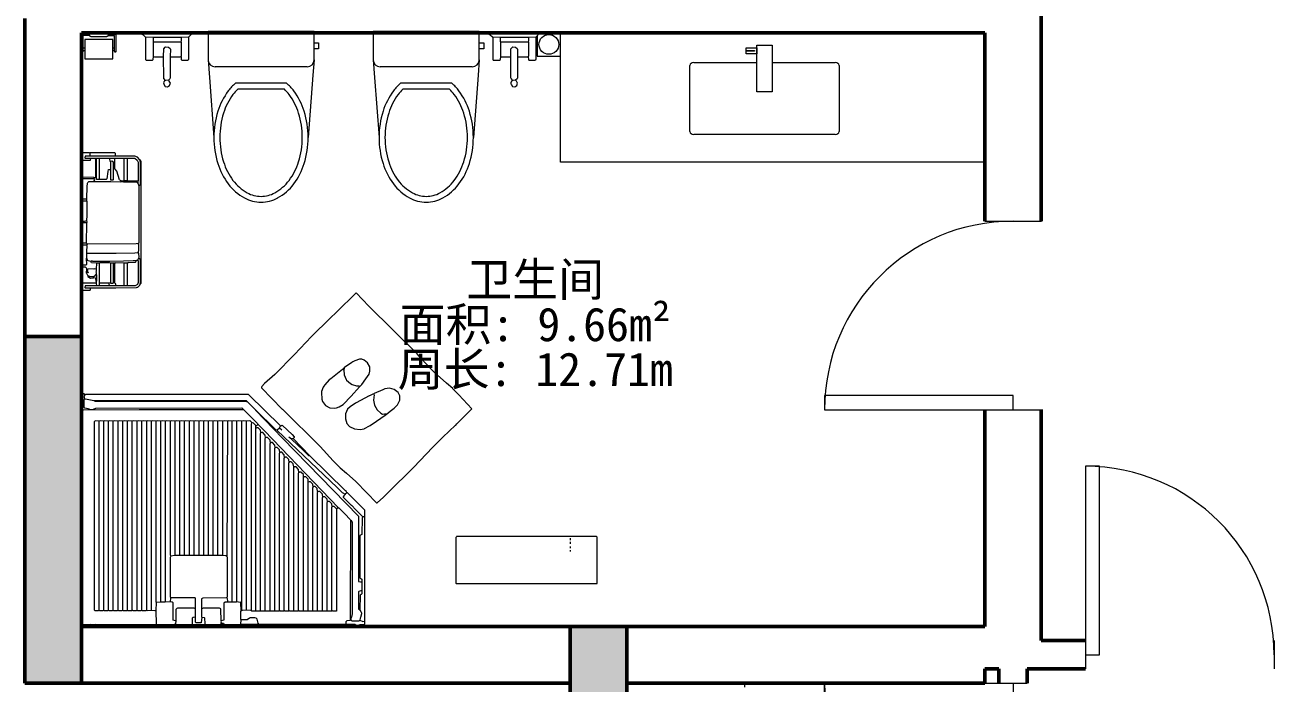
# Model space of a CAD drawing. Header units: millimetres. Extents: x 0 to 37800, y -37845 to -6163.
# Drawn here: x 10718 to 16018, y -21900 to -19107 of the extents above; entities that cross this region are included whole.
import ezdxf

# ---------------------------------------------------------------- set-up
doc = ezdxf.new("R2010")
doc.units = ezdxf.units.MM
doc.linetypes.add('ACAD_ISO07W100', pattern=[3, 0, -3])
for name, color, linetype, lineweight in [('BS-承重墙柱', 7, 'Continuous', 50), ('BS-非承重墙', 7, 'Continuous', 50), ('DS-固定家具', 4, 'Continuous', 13), ('DS-定制柜体', 4, 'Continuous', 13), ('DS-洁具', 4, 'Continuous', 13), ('DS-绿化陈设', 4, 'Continuous', 9), ('DS-门窗', 7, 'Continuous', 13), ('SH-文字标注', 2, 'Continuous', 13)]:
    doc.layers.add(name, color=color, linetype=linetype, lineweight=lineweight)
doc.styles.add('T_20_SimSun', font='', dxfattribs={"height": 178.571429})
doc.styles.get('T_20_SimSun').set_extended_font_data('SimSun')

# ---------------------------------------------------------------- blocks, each defined once
blk = doc.blocks.new('LEGEND_c8f481f2bf962af32755da133b13a86c_68136aa110f84b1ca52f22ed3661478f1bd25a4f-4b46-426e-b8a1-2e6aba3bf7a6')
at = {"layer": 'DS-洁具', "color": 143, "linetype": 'Continuous', "ltscale": 2}
for p, q in [((75, 100), (-100, 100)), ((-100, 100), (-100, -99)), ((100, 100), (100, 100)), ((100, -99), (100, 100)), ((-100, -99), (100, -99))]:
    blk.add_line(p, q, dxfattribs=at)
blk.add_ellipse((0, 0), major_axis=(0, 84), ratio=1, start_param=-0.786231, end_param=5.496954, dxfattribs=at)
blk = doc.blocks.new('LEGEND_c8f481f2bf962af32755da133b13a86c_68136aa110f84b1ca52f22ed3661478ff63f3e2a-9239-48b6-a6fe-251ce3ddfa02')
at = {"layer": 'DS-洁具', "color": 143, "linetype": 'Continuous', "ltscale": 2}
for p, q in [((-62, 100), (-100, 100)), ((-100, 100), (-100, -99)), ((-100, -99), (-81, -99))]:
    blk.add_line(p, q, dxfattribs=at)
blk.add_ellipse((0, 0), major_axis=(0, 84), ratio=1, start_param=1.304938, end_param=1.836655, dxfattribs=at)
blk = doc.blocks.new('LEGEND_22393286dd7387b47f59be1f25bad235_6c36ad1b68f747bca2daae233c55a6c2')
at = {"layer": 'DS-绿化陈设', "color": 143, "linetype": 'Continuous', "ltscale": 2, "flags": 128}
for points in [[(591.5, 23), (594, 149), (593.5, 150), (592, 374), (595.5, 456), (596, 498), (593.5, 533), (590, 586), (591.5, 653), (593, 712), (591, 714), (554, 715.5), (526, 716.5), (375, 717), (256, 714), (196, 714), (123, 716.5), (122, 717), (115, 716.5), (25, 716), (22.5, 635), (21, 599), (21.5, 598), (23.5, 563), (28, 493), (27.5, 470), (25.5, 416), (24, 388), (25, 100), (23, 22), (141, 20.5), (177, 19.5), (288, 19), (394, 22), (512, 22), (570, 19.5), (587, 19)], [(298, 476.5), (276.1, 478.4), (256, 481), (236, 481), (230.1, 479.6), (213.7, 474.2), (201.5, 462.1), (196, 446), (199, 425.7), (209.5, 408), (226, 395.6), (235.1, 392.2), (271, 377), (272, 377.5), (275, 378), (276, 381), (293.6, 394.9), (305.2, 413.9), (311.7, 435), (310.2, 456.9), (308, 464), (302, 469), (296.4, 474.6), (296, 477)], [(302, 469), (303, 475), (298, 476.5)], [(275, 378), (275, 377), (277, 375), (292.1, 370.3), (293.9, 369.7), (353.1, 351.4), (355.9, 350.6), (383, 345), (398, 345), (417.7, 352.5), (433.3, 366.8), (442.5, 385.7), (444.3, 403.1), (436.3, 425.3), (421.4, 443.6), (407.1, 453.2), (405.9, 453.7), (382.9, 460.6), (380.1, 461.4), (347.1, 467.4), (303, 475)], [(285, 212), (286, 210), (292, 211), (294.1, 210.2), (357.1, 203.4), (365, 202), (392.9, 203.1), (400.1, 204.7), (404.9, 206.3), (422.9, 214.2), (426, 216), (445.2, 237.9), (450.6, 247.1), (452.8, 267.3), (447.1, 286.7), (434.4, 302.6), (426.9, 307.8), (416.1, 312.3), (397, 317), (348, 317), (295, 313), (294, 312), (292.1, 312.3), (291, 313), (281, 313), (252.5, 308.4), (251.9, 308.4), (228.7, 303.8), (217, 298), (204.6, 283.8), (199.1, 265.8), (201.5, 247.2), (206, 238), (213, 231), (231.1, 221.2), (241.1, 218.4), (245.1, 217.4), (283, 211), (285, 212), (291, 216)], [(292, 211), (292, 215), (291, 216), (305.7, 231.8), (313.6, 251.8), (314, 254), (312.8, 276.9), (310.7, 283.9), (300.8, 301.4), (294, 308)], [(294, 308), (294, 312)]]:
    blk.add_lwpolyline(points, dxfattribs=at)
at = {"layer": 'DS-绿化陈设', "color": 143, "linetype": 'Continuous', "ltscale": 2}
blk.add_ellipse((579.6, 31.9), major_axis=(-10.5, -10.5), ratio=0.999944, start_param=1.307974, end_param=1.71624, dxfattribs=at)
blk = doc.blocks.new('LEGEND_a1aff02b9f4f72a6f9a5908f20a5454b_71d4beab13954c0284e68ff3ec7c0884')
at = {"layer": 'DS-固定家具', "color": 143, "linetype": 'Continuous', "ltscale": 2, "flags": 128}
for points in [[(618, 19), (619, 20), (622, 23), (622, 216), (620, 218), (21, 218), (21, 21), (23, 19), (137.001035, 19.498961), (618, 19)], [(135, 77), (136, 78), (136, 82)], [(135, 61), (136, 62), (136, 68)], [(135, 42), (136, 43), (136, 50)], [(135, 26), (136, 27), (136, 34), (135, 35)]]:
    blk.add_lwpolyline(points, dxfattribs=at)
blk = doc.blocks.new('LEGEND_cdb9de47f9c8557ee9ec1a5d91a30897_b255793ece7444ef8023f6161b2d4603')
at = {"layer": 'DS-洁具', "color": 143, "linetype": 'Continuous', "ltscale": 2}
for p, q in [((1126090.6, -200898.3), (1126090.6, -200835.4)), ((1126116, -200835.4), (1126090.6, -200835.4)), ((1126123.1, -200830.4), (1126168.1, -200830.4)), ((1126175.1, -200835.4), (1126200.5, -200835.4)), ((1126200.5, -200898.3), (1126200.5, -200835.4)), ((1126095.6, -200898.3), (1126095.6, -200840.4)), ((1126116, -200840.4), (1126095.6, -200840.4)), ((1126190.5, -200855.4), (1126100.6, -200855.4)), ((1126100.6, -200855.4), (1126100.6, -200926.2)), ((1126168.1, -200845.4), (1126123.1, -200845.4)), ((1126175.1, -200840.4), (1126195.5, -200840.4)), ((1126190.5, -200926.2), (1126190.5, -200855.4)), ((1126195.5, -200898.3), (1126195.5, -200840.4)), ((1126095.6, -200885.8), (1126100.6, -200885.8)), ((1126095.6, -200895.8), (1126100.6, -200895.8)), ((1126190.5, -200885.8), (1126195.5, -200885.8)), ((1126190.5, -200895.8), (1126195.5, -200895.8)), ((1126100.6, -200926.2), (1126190.5, -200926.2))]:
    blk.add_line(p, q, dxfattribs=at)
at = {"layer": 'DS-洁具', "color": 143, "linetype": 'Continuous', "ltscale": 2, "flags": 128}
for points in [[(1126123.1, -200845.4), (1126122.7, -200845.4), (1126122.3, -200845.4), (1126122, -200845.3), (1126121.6, -200845.3), (1126121.2, -200845.2), (1126120.8, -200845.1), (1126120.4, -200844.9), (1126120.1, -200844.8), (1126119.7, -200844.6), (1126119.4, -200844.4), (1126119, -200844.2), (1126118.7, -200844), (1126118.4, -200843.8), (1126118.1, -200843.5), (1126117.8, -200843.2), (1126117.6, -200843), (1126117.3, -200842.7), (1126117.1, -200842.3), (1126116.8, -200842), (1126116.6, -200841.7), (1126116.4, -200841.3), (1126116.3, -200841), (1126116.1, -200840.6), (1126116, -200840.3), (1126115.9, -200839.9), (1126115.8, -200839.5), (1126115.7, -200839.1), (1126115.7, -200838.7), (1126115.6, -200838.3), (1126115.6, -200837.9), (1126115.6, -200837.5), (1126115.7, -200837.2), (1126115.7, -200836.8), (1126115.8, -200836.4), (1126115.9, -200836), (1126116, -200835.6), (1126116.1, -200835.2), (1126116.3, -200834.9), (1126116.4, -200834.5), (1126116.6, -200834.2), (1126116.8, -200833.9), (1126117.1, -200833.5), (1126117.3, -200833.2), (1126117.6, -200832.9), (1126117.8, -200832.6), (1126118.1, -200832.4), (1126118.4, -200832.1), (1126118.7, -200831.9), (1126119, -200831.6), (1126119.4, -200831.4), (1126119.7, -200831.3), (1126120.1, -200831.1), (1126120.4, -200830.9), (1126120.8, -200830.8), (1126121.2, -200830.7), (1126121.6, -200830.6), (1126122, -200830.5), (1126122.3, -200830.5), (1126122.7, -200830.4), (1126123.1, -200830.4)], [(1126168.1, -200830.4), (1126168.5, -200830.4), (1126168.9, -200830.5), (1126169.3, -200830.5), (1126169.7, -200830.6), (1126170.1, -200830.7), (1126170.4, -200830.8), (1126170.8, -200830.9), (1126171.2, -200831.1), (1126171.5, -200831.3), (1126171.9, -200831.4), (1126172.2, -200831.6), (1126172.5, -200831.9), (1126172.8, -200832.1), (1126173.1, -200832.4), (1126173.4, -200832.6), (1126173.7, -200832.9), (1126174, -200833.2), (1126174.2, -200833.5), (1126174.4, -200833.9), (1126174.6, -200834.2), (1126174.8, -200834.5), (1126175, -200834.9), (1126175.1, -200835.2), (1126175.3, -200835.6), (1126175.4, -200836), (1126175.5, -200836.4), (1126175.5, -200836.8), (1126175.6, -200837.2), (1126175.6, -200837.5), (1126175.6, -200837.9), (1126175.6, -200838.3), (1126175.6, -200838.7), (1126175.5, -200839.1), (1126175.5, -200839.5), (1126175.4, -200839.9), (1126175.3, -200840.3), (1126175.1, -200840.6), (1126175, -200841), (1126174.8, -200841.3), (1126174.6, -200841.7), (1126174.4, -200842), (1126174.2, -200842.3), (1126174, -200842.7), (1126173.7, -200843), (1126173.4, -200843.2), (1126173.1, -200843.5), (1126172.8, -200843.8), (1126172.5, -200844), (1126172.2, -200844.2), (1126171.9, -200844.4), (1126171.5, -200844.6), (1126171.2, -200844.8), (1126170.8, -200844.9), (1126170.4, -200845.1), (1126170.1, -200845.2), (1126169.7, -200845.3), (1126169.3, -200845.3), (1126168.9, -200845.4), (1126168.5, -200845.4), (1126168.1, -200845.4)], [(1126090.6, -200898.3), (1126090.6, -200898.5), (1126090.6, -200898.6), (1126090.7, -200898.7), (1126090.7, -200898.9), (1126090.7, -200899), (1126090.7, -200899.1), (1126090.8, -200899.2), (1126090.8, -200899.4), (1126090.9, -200899.5), (1126091, -200899.6), (1126091, -200899.7), (1126091.1, -200899.8), (1126091.2, -200899.9), (1126091.3, -200900), (1126091.4, -200900.1), (1126091.5, -200900.2), (1126091.6, -200900.3), (1126091.7, -200900.4), (1126091.8, -200900.4), (1126091.9, -200900.5), (1126092, -200900.6), (1126092.1, -200900.6), (1126092.2, -200900.7), (1126092.4, -200900.7), (1126092.5, -200900.8), (1126092.6, -200900.8), (1126092.7, -200900.8), (1126092.9, -200900.8), (1126093, -200900.8), (1126093.1, -200900.8), (1126093.3, -200900.8), (1126093.4, -200900.8), (1126093.5, -200900.8), (1126093.6, -200900.8), (1126093.8, -200900.8), (1126093.9, -200900.7), (1126094, -200900.7), (1126094.1, -200900.6), (1126094.3, -200900.6), (1126094.4, -200900.5), (1126094.5, -200900.4), (1126094.6, -200900.4), (1126094.7, -200900.3), (1126094.8, -200900.2), (1126094.9, -200900.1), (1126095, -200900), (1126095.1, -200899.9), (1126095.1, -200899.8), (1126095.2, -200899.7), (1126095.3, -200899.6), (1126095.4, -200899.5), (1126095.4, -200899.4), (1126095.5, -200899.2), (1126095.5, -200899.1), (1126095.5, -200899), (1126095.6, -200898.9), (1126095.6, -200898.7), (1126095.6, -200898.6), (1126095.6, -200898.5), (1126095.6, -200898.3)], [(1126195.5, -200898.3), (1126195.5, -200898.5), (1126195.5, -200898.6), (1126195.5, -200898.7), (1126195.6, -200898.9), (1126195.6, -200899), (1126195.6, -200899.1), (1126195.7, -200899.2), (1126195.7, -200899.4), (1126195.8, -200899.5), (1126195.8, -200899.6), (1126195.9, -200899.7), (1126196, -200899.8), (1126196.1, -200899.9), (1126196.1, -200900), (1126196.2, -200900.1), (1126196.3, -200900.2), (1126196.4, -200900.3), (1126196.5, -200900.4), (1126196.6, -200900.4), (1126196.7, -200900.5), (1126196.9, -200900.6), (1126197, -200900.6), (1126197.1, -200900.7), (1126197.2, -200900.7), (1126197.4, -200900.8), (1126197.5, -200900.8), (1126197.6, -200900.8), (1126197.7, -200900.8), (1126197.9, -200900.8), (1126198, -200900.8), (1126198.1, -200900.8), (1126198.3, -200900.8), (1126198.4, -200900.8), (1126198.5, -200900.8), (1126198.6, -200900.8), (1126198.8, -200900.7), (1126198.9, -200900.7), (1126199, -200900.6), (1126199.1, -200900.6), (1126199.2, -200900.5), (1126199.4, -200900.4), (1126199.5, -200900.4), (1126199.6, -200900.3), (1126199.7, -200900.2), (1126199.8, -200900.1), (1126199.9, -200900), (1126199.9, -200899.9), (1126200, -200899.8), (1126200.1, -200899.7), (1126200.2, -200899.6), (1126200.2, -200899.5), (1126200.3, -200899.4), (1126200.3, -200899.2), (1126200.4, -200899.1), (1126200.4, -200899), (1126200.4, -200898.9), (1126200.5, -200898.7), (1126200.5, -200898.6), (1126200.5, -200898.5), (1126200.5, -200898.3)]]:
    blk.add_lwpolyline(points, dxfattribs=at)
blk = doc.blocks.new('LEGEND_23d0c8c2ec42a98ba7bec9af33648609_b82a3c88dc414bd9919dece4299970f5')
at = {"layer": 'DS-洁具', "color": 143, "linetype": 'Continuous', "ltscale": 2}
for p, q in [((268.8, 836.2), (268.8, 716.2)), ((718.8, 836.2), (268.8, 836.2)), ((718.8, 716.2), (718.8, 836.2)), ((718.2, 788), (738, 788)), ((738, 761.7), (718.2, 761.7)), ((738, 788), (738, 761.7)), ((268.8, 716.2), (274.5, 640.2)), ((718.8, 716.2), (713.7, 649.9)), ((274.5, 640.2), (293.8, 386.2)), ((688.8, 686.2), (298.8, 686.2)), ((713.7, 649.9), (693.8, 386.2)), ((602.4, 616.2), (385.1, 616.2)), ((592.7, 591.2), (394.9, 591.2))]:
    blk.add_line(p, q, dxfattribs=at)
for centre, radius, start, end in [((298.8, 716.2), 30, 180, 270), ((688.8, 716.2), 30, 270, 0), ((582.2, 412.7), 284.4, 143.1301, 162.7421), ((528.1, 453.3), 216.8, 131.2706, 143.1301), ((528.1, 453.3), 191.8, 134.0094, 143.1301), ((459.4, 453.3), 191.8, 36.8699, 45.9906), ((459.4, 453.3), 216.8, 36.8699, 48.7294), ((405.3, 412.7), 284.4, 17.2579, 36.8699), ((582.2, 412.7), 259.4, 143.1301, 162.7421), ((405.3, 412.7), 259.4, 17.2579, 36.8699), ((667.5, 386.2), 373.7, 162.7421, 180), ((667.5, 386.2), 348.7, 162.7421, 180), ((320.1, 386.2), 348.7, 0, 17.2579), ((320.1, 386.2), 373.7, 0, 17.2579), ((667.5, 386.2), 373.7, 180, 197.2579), ((667.5, 386.2), 348.7, 180, 197.2579), ((320.1, 386.2), 348.7, 342.7421, 0), ((320.1, 386.2), 373.7, 342.7421, 0), ((582.2, 359.8), 284.4, 197.2579, 216.8699), ((582.2, 359.8), 259.4, 197.2579, 216.8699), ((405.3, 359.8), 259.4, 323.1301, 342.7421), ((405.3, 359.8), 284.4, 323.1301, 342.7421), ((528.1, 319.2), 216.8, 216.8699, 241.0888), ((528.1, 319.2), 191.8, 216.8699, 241.0888), ((459.4, 319.2), 191.8, 298.9112, 323.1301), ((459.4, 319.2), 216.8, 298.9112, 323.1301), ((493.8, 257), 145.8, 241.0888, 270), ((493.8, 257), 120.8, 241.0888, 270), ((493.8, 257), 120.8, 270, 298.9112), ((493.8, 257), 145.8, 270, 298.9112)]:
    blk.add_arc(centre, radius, start, end, dxfattribs=at)
blk = doc.blocks.new('LEGEND_c8f7ee765b33e993b1982c3d40a650d7_f60e9969fb5e4eaf993b6768127778b1')
at = {"layer": 'DS-洁具', "color": 143, "linetype": 'Continuous', "ltscale": 2, "flags": 128}
for points in [[(72, 230), (77.9, 230.4), (190, 230.5), (220, 231), (221, 232), (236, 247), (234, 249), (23, 249), (22.2, 244.3), (24, 243), (28.8, 239.8), (38, 231), (72, 230)], [(39, 231), (39, 135), (41, 133), (68, 133), (71.5, 136), (73, 148), (73, 210), (72, 211), (72, 230)], [(73, 210), (188, 211)], [(188, 230), (189, 228), (189, 213), (188, 211), (189, 209), (189, 150), (188, 148), (188.5, 146), (189, 135), (191, 133), (217, 133), (218.9, 134.2), (220, 135), (221, 136), (221, 230), (220, 231)], [(123, 47), (116.2, 55.2), (115.5, 57), (115, 148), (115.5, 180), (121.5, 187.9), (124, 189), (135.1, 188.3), (142.2, 182.1), (143.4, 177.1), (143, 149), (144, 148), (143.8, 147.1), (143, 146), (143, 66), (142.7, 56.3), (141.2, 53.9), (135, 48), (123, 47), (119, 43), (116, 40), (115, 36), (115.7, 31.9), (116.3, 30.1), (121.6, 21.6), (131.3, 19.3), (139.8, 24.7), (140, 25), (143.3, 34.7), (138.8, 43.9), (137.8, 44.8), (135, 48)], [(73, 148), (76, 147), (111, 147), (115, 148)], [(144, 148), (146, 147), (185, 147), (188, 148)]]:
    blk.add_lwpolyline(points, dxfattribs=at)
blk = doc.blocks.new('LEGEND_78fdb6f0190670fb83aaeea32361edc4_14a3365b89d649d9936cbf60bc7535dc')
at = {"layer": 'DS-洁具', "color": 143, "linetype": 'Continuous', "ltscale": 2, "flags": 128}
for points in [[(35, 131), (31, 136), (23, 132), (32, 127), (32, 127)], [(60, 162), (58, 160), (44, 146), (34, 139), (31, 136)], [(32, 127), (41, 121), (48, 116), (49, 114), (61, 100), (64, 98), (80, 93), (97, 97), (102, 99), (109, 106), (109, 107), (113, 110), (123, 119), (132, 125), (134, 127)], [(35, 131), (57, 131), (58, 132), (107, 132), (108, 131), (130, 131), (134, 127), (142, 132)], [(57, 131), (59, 129), (106, 129), (108, 131)], [(130, 131), (130, 132), (132, 133), (134, 136), (110, 157), (105, 163), (87, 169), (69, 167), (60, 162)], [(144, 132), (142, 132), (134, 136)], [(277, 132), (275, 132), (267, 136), (265, 138), (254, 145), (242, 157), (234, 165), (230, 166), (212, 169), (195, 164), (191, 161), (190, 158), (189, 157), (185, 154), (170, 141), (165, 138), (164, 136), (156, 132), (165, 127), (165, 127), (168, 124), (179, 117), (189, 107), (198, 97), (207, 94), (224, 95), (235, 99), (242, 106), (242, 107), (245, 110), (256, 120), (260, 123), (266, 127)], [(168, 131), (190, 131), (191, 132), (239, 132), (240, 131), (263, 131), (266, 128), (266, 127), (275, 132), (275, 132)], [(190, 131), (192, 129), (238, 129), (240, 131)], [(263, 131), (263, 132), (265, 133), (267, 136)], [(408, 130), (407, 130), (404, 131), (399, 134), (395, 137), (387, 142), (377, 153), (376, 154), (366, 163), (363, 164), (346, 167), (329, 163), (323, 159), (319, 154), (306, 142), (301, 138), (295, 134), (288, 130), (288, 130), (296, 125), (298, 125), (307, 118), (320, 105), (321, 104), (322, 101), (325, 99), (342, 92), (344, 92), (359, 94), (363, 96), (367, 98), (383, 114), (387, 117), (396, 123), (398, 125)], [(300, 129), (326, 129), (327, 128), (366, 128), (367, 129), (395, 129), (398, 126), (398, 125), (407, 130)], [(326, 129), (327, 131), (366, 131), (367, 129)], [(395, 129), (395, 130), (397, 131), (399, 134)], [(242, 107), (240, 108)], [(276, 81), (260, 81), (253, 78)]]:
    blk.add_lwpolyline(points, dxfattribs=at)
at = {"layer": 'DS-洁具', "color": 143, "linetype": 'Continuous', "ltscale": 2}
for centre, radius, start, end in [((40, 124), 8.51, 126.0491, 160.2111), ((170, 137), 6.16, 187.3445, 249.9751), ((173, 124), 8.51, 126.0491, 160.2111), ((305, 139), 11.3, 206.7542, 243.2458), ((303, 125), 4.64, 124.6551, 182.2148), ((154, 49), 29.1, 116.6311, 279.6092), ((153, 47), 30.1, 5.6716, 113.2898), ((150, 52), 33.2, 285.9954, 356.685), ((272, 52), 32.3, 125.991, 186.5487), ((270, 55), 31, 193.1024, 271.404), ((266, 55), 31.4, 279.1892, 9.1355), ((266, 50), 32.5, 17.826, 72.174)]:
    blk.add_arc(centre, radius, start, end, dxfattribs=at)
blk = doc.blocks.new('LEGEND_59e3657b3efa13e327dccc74957db630_d72663132de24f67b64e15227dee0147')
at = {"layer": 'DS-洁具', "color": 143, "linetype": 'Continuous', "ltscale": 2, "flags": 128}
for points in [[(1223, 23), (1223, 90), (1222, 92), (1222.2, 92.9), (1223, 94), (1223, 994), (1220, 997), (835, 998), (825, 995), (820, 998), (628, 998), (627, 997), (622, 997), (621, 998), (544, 998), (543, 997), (63, 997), (49, 1006), (48, 1005), (44.4, 998.5), (41, 997.5), (21, 997), (21, 984), (21, 542), (21, 513), (92, 442), (95.2, 440.4), (97, 440), (104, 446)], [(75, 563), (75, 952), (78.4, 966.9), (80, 973), (80, 979), (77.1, 981.2), (76, 982), (45, 982), (43.1, 980.8), (42, 980), (29, 985), (21, 984)], [(48, 859), (48, 932), (42, 936), (36, 945.7), (35.6, 948.9), (35, 953), (39.3, 967.9), (40.3, 970.9), (42, 980)], [(1209, 42), (1210, 43), (1213, 46), (1213, 77), (1211, 79), (1208.9, 79.6), (1202.1, 80.4), (1196.1, 82.3), (1185, 86), (1174, 86), (1172.9, 85.3), (1163, 80.5), (543, 79), (534.1, 87.8), (534, 88), (476.5, 146.5), (475, 150), (474, 150), (447, 177), (134.5, 501.5), (134, 503), (131.9, 503.8), (106, 529), (83.2, 553.2), (82, 556), (82.2, 556.9), (84, 981), (97, 982.5), (102, 986), (102, 997)], [(471, 997), (473.8, 991.6), (478.6, 975.7), (482, 971), (488, 969), (508, 969), (510.9, 970.3), (520, 978), (544, 978), (547, 977)], [(545, 902), (549, 904), (565, 902), (566, 903), (582, 903), (583, 902), (586, 902.5), (613, 903.5), (619.5, 908), (620, 980), (630, 982.8), (630.1, 982.8), (631, 983)], [(549, 904), (547, 941), (548, 943), (548, 975), (547, 977), (548, 998)], [(606, 883), (609, 884.5), (709, 885.5), (714, 889), (714, 930), (713, 932), (714, 934), (714, 965), (713, 967), (715, 990), (716, 991), (736, 991), (740, 988), (740, 966), (740, 931), (745, 929)], [(631, 991), (621, 992), (619.6, 994.8), (618, 998)], [(631, 983), (632, 932), (637, 929), (707, 929), (709.9, 930.3), (713, 932)], [(713, 967), (703, 968), (701, 970), (700.1, 994.9), (699, 998)], [(740, 966), (750.1, 967.8), (753.5, 971), (754, 998)], [(745, 929), (816, 929), (818.9, 930.3), (820, 931), (822.5, 934), (823, 982), (825, 995)], [(823, 982), (823.9, 981.8), (834, 979), (834, 906), (839, 903.5), (868, 902), (869, 903), (889, 902.5), (906, 904)], [(907, 136), (907.3, 137.9), (908, 139), (908, 900), (906, 904), (908, 938), (907, 997)], [(34, 854), (34, 868), (36, 870), (41.5, 874), (42, 936)], [(134, 503), (141, 507), (141, 941), (158, 941), (159, 940), (161, 940), (162, 941), (178, 941), (179, 940), (181, 940), (182, 941), (198, 941), (199, 940), (201, 940), (202, 941), (219, 941), (220, 940), (222, 940), (223, 941), (239, 941), (240, 940), (242, 940), (243, 941), (259, 941), (260, 940), (262, 940), (263, 941), (279, 941), (280, 940), (282, 940), (283, 941), (299, 941), (300, 940), (302, 940), (303, 941), (320, 941), (321, 940), (323, 940), (324, 941), (340, 941), (341, 940), (343, 940), (344, 941), (360, 941), (361, 940), (363, 940), (364, 941), (380, 941), (381, 940), (383, 940), (384, 941), (400, 941), (401, 940), (403, 940), (404, 941), (420, 941), (421, 940), (423, 940), (424, 941), (441, 941), (442, 940), (444, 940), (445, 941), (461, 941), (462, 940), (464, 940), (465, 941), (481, 941), (482, 940), (484, 940), (485, 941), (501, 941), (504, 938), (506, 939), (524, 937), (542, 938), (547, 941)], [(160, 940), (161, 938), (161, 501), (160, 499)], [(180, 940), (181, 938), (181, 480), (180, 478)], [(200, 940), (201, 938), (201, 460), (200, 458)], [(221, 940), (222, 938), (222, 438), (221, 436), (221.5, 434), (223, 422), (232, 413), (238, 413), (241, 415), (242, 403)], [(241, 940), (242, 938), (242, 417), (241, 415)], [(261, 940), (262, 938), (262, 397), (261, 395)], [(281, 940), (282, 938), (282, 376), (281, 374)], [(301, 940), (302, 938), (302, 356), (301, 354)], [(322, 940), (323, 938), (323, 334), (322, 332), (322.5, 330), (325, 317), (333, 309), (339, 309), (342, 311), (343, 299)], [(342, 940), (343, 938), (343, 313), (342, 311)], [(362, 940), (363, 938), (363, 293), (362, 291)], [(382, 940), (383, 938), (383, 272), (382, 270)], [(402, 940), (403, 938), (403, 251), (402, 249)], [(422, 940), (423, 938), (423, 231), (422, 229)], [(443, 940), (444, 938), (444, 209), (443, 207)], [(463, 940), (464, 938), (464, 188), (463, 186)], [(483, 940), (484, 938), (484, 168), (483, 166)], [(501, 141), (501.3, 142.9), (503.5, 148), (504, 938)], [(523, 136), (524, 139), (524, 935), (523, 937)], [(544, 136), (545, 902), (545, 935), (542, 938)], [(564, 136), (565, 139), (565, 900), (564, 902)], [(584, 136), (585, 139), (585, 900), (584, 902)], [(604, 136), (606, 709), (605, 712), (605, 881), (606, 883), (603, 903)], [(740, 931), (739.6, 927.1), (739, 926), (739, 887), (741, 885), (843.1, 884.2), (846, 883)], [(847, 714), (847, 880), (846, 883), (847, 903)], [(867, 136), (868, 139), (868, 900), (867, 902)], [(887, 136), (888, 139), (888, 900), (887, 902)], [(1169, 137), (1170, 139), (1170, 935), (1167, 938), (1151, 938), (1150, 937), (1148, 937), (1147, 938), (1131, 938), (1130, 937), (1128, 937), (1127, 938), (1111, 938), (1110, 937), (1108, 937), (1107, 938), (1091, 938), (1090, 937), (1088, 937), (1087, 938), (1070, 938), (1069, 937), (1067, 937), (1066, 938), (1050, 938), (1049, 937), (1047, 937), (1046, 938), (1030, 938), (1029, 937), (1027, 937), (1026, 938), (1010, 938), (1009, 937), (1007, 937), (1006, 938), (990, 938), (989, 937), (987, 937), (986, 938), (970, 938), (969, 937), (967, 937), (966, 938), (949, 938), (948, 937), (946, 937), (945, 938), (925, 937.5), (912, 938.5), (908, 938)], [(927, 136), (928, 139), (928, 935), (927, 937)], [(947, 136), (948, 139), (948, 935), (947, 937)], [(968, 136), (969, 139), (969, 935), (968, 937)], [(988, 136), (989, 139), (989, 935), (988, 937)], [(1008, 136), (1009, 139), (1009, 935), (1008, 937)], [(1028, 136), (1029, 139), (1029, 935), (1028, 937)], [(1048, 136), (1049, 139), (1049, 935), (1048, 937)], [(1068, 136), (1069, 139), (1069, 935), (1068, 937)], [(1089, 136), (1090, 139), (1090, 935), (1089, 937)], [(1109, 136), (1110, 139), (1110, 935), (1109, 937)], [(1129, 136), (1130, 139), (1130, 935), (1129, 937)], [(1149, 136), (1150, 139), (1150, 935), (1149, 937)], [(104, 446), (104.2, 446.9), (110, 453), (113, 456), (113, 458), (79, 492), (78, 492), (58.8, 511.8), (30, 542), (30.2, 542.9), (32.5, 546), (34, 616), (42, 621), (42, 800), (34, 805), (34, 819), (34, 854), (46.6, 857.9), (48, 859)], [(486, 87), (485.3, 89.3), (370.8, 207.8), (48, 539), (48, 815), (47, 816), (40.1, 816.4), (37.2, 817.4), (34, 819)], [(606, 709), (611.1, 707.3), (625, 705), (626, 706), (643, 706), (644, 705), (646, 705), (647, 706), (663, 706), (664, 705), (666, 705), (667, 706), (683, 706), (684, 705), (686, 705), (687, 706), (703, 706), (704, 705), (706, 705), (707, 706), (723, 706), (724, 705), (726, 705), (727, 706), (743, 706), (744, 705), (746, 705), (747, 706), (764, 706), (765, 705), (767, 705), (768, 706), (784, 706), (785, 705), (787, 705), (788, 706), (804, 706), (805, 705), (807, 705), (808, 706), (824, 706), (825, 705), (828, 705.6), (844, 708), (847, 714)], [(624, 136), (625, 139), (625, 703), (624, 705)], [(645, 136), (646, 139), (646, 703), (645, 705)], [(665, 136), (666, 139), (666, 703), (665, 705)], [(685, 136), (686, 139), (686, 703), (685, 705)], [(705, 136), (706, 139), (706, 703), (705, 705)], [(725, 136), (726, 139), (726, 703), (725, 705)], [(745, 136), (746, 139), (746, 703), (745, 705)], [(766, 136), (767, 139), (767, 703), (766, 705)], [(786, 136), (787, 139), (787, 703), (786, 705)], [(806, 136), (807, 139), (807, 703), (806, 705)], [(826, 136), (827, 139), (827, 703), (826, 705)], [(846, 136), (846.3, 137.9), (847, 139), (847, 703), (845.8, 704.9), (844, 708)], [(21, 542), (30, 542)], [(141, 507), (151, 497), (157, 497), (160, 499), (161, 486)], [(161, 486), (171, 476), (177, 476), (180, 478), (181, 466)], [(102.8, 430.8), (255, 283), (325, 210)], [(393, 172), (393, 175), (139.2, 417.2), (117.8, 437.8), (104.8, 445.8), (104, 446)], [(181, 466), (191, 456), (197, 456), (199.1, 457.8), (200, 458), (201, 445)], [(201, 445), (212, 434), (218, 434), (221, 436)], [(242, 403), (252, 393), (258, 393), (261, 395), (262, 382)], [(262, 382), (272, 372), (278, 372), (280.1, 373.8), (281, 374), (282, 362)], [(282, 362), (292, 352), (298, 352), (300.1, 353.8), (301, 354), (302, 341)], [(302, 341), (313, 330), (319, 330), (322, 332)], [(343, 202), (332, 211), (332, 212), (282.2, 259.2), (259.8, 280.8), (255, 283)], [(343, 299), (353, 289), (359, 289), (361.1, 290.8), (362, 291), (363, 278)], [(363, 278), (373, 268), (379, 268), (381, 270), (382, 270), (383, 258)], [(383, 258), (393, 247), (399, 247), (402, 249), (403, 237)], [(403, 237), (413, 227), (419, 227), (421.1, 228.8), (422, 229), (423, 217)], [(423, 217), (434, 205), (440, 205), (443, 207), (444, 195)], [(1168, 49), (1167, 48), (524, 48), (519, 54), (486, 87), (484.5, 87.5), (399.8, 170.8), (393, 172), (383, 164), (381.7, 161.1), (379, 156), (378.1, 155.8), (373, 153), (369.8, 154.8), (329, 193), (321, 202), (321, 205), (324.8, 209.1), (325, 210), (332, 211)], [(383, 164), (373, 173)], [(444, 195), (454, 184), (460, 184), (463, 186), (464, 174)], [(464, 174), (474, 164), (480, 164), (482.1, 165.8), (483, 166), (484, 155)], [(379, 156), (512.9, 23.7), (514, 23), (1206, 23), (1209, 24), (1213.5, 32.1), (1210.3, 40.8), (1209, 42)], [(484, 155), (484, 154), (494, 144), (500.1, 141.2), (501, 141), (507.1, 134.5), (509, 134), (523, 136), (537.9, 134.4), (544, 136), (558.5, 134.5), (564, 136), (578.5, 134.5), (584, 136), (598.5, 134.5), (604, 136), (618.5, 134.5), (624, 136), (638.9, 134.4), (645, 136), (659.5, 134.5), (665, 136), (679.5, 134.5), (685, 136), (699.5, 134.5), (705, 136), (719.5, 134.5), (725, 136), (739.5, 134.5), (745, 136), (759.9, 134.4), (766, 136), (780.5, 134.5), (786, 136), (800.5, 134.5), (806, 136), (820.5, 134.5), (826, 136), (840.5, 134.5), (846, 136), (860.9, 134.4), (867, 136), (881.5, 134.5), (887, 136), (901.5, 134.5), (907, 136), (921.5, 134.5), (927, 136), (941.5, 134.5), (947, 136), (961.9, 134.4), (968, 136), (982.5, 134.5), (988, 136), (1002.5, 134.5), (1008, 136), (1022.5, 134.5), (1028, 136), (1042.5, 134.5), (1048, 136), (1062.5, 134.5), (1068, 136), (1082.9, 134.4), (1089, 136), (1103.5, 134.5), (1109, 136), (1123.5, 134.5), (1129, 136), (1143.5, 134.5), (1149, 136), (1161.7, 134.2), (1169, 137)], [(1209, 42), (1206, 41), (1170.9, 48.6), (1168, 49), (1168, 50), (1167, 51), (526, 51.5), (523.2, 52.4), (519, 54)], [(534, 88), (978, 88.5), (1216, 89.5), (1218.9, 90.3), (1222, 92)]]:
    blk.add_lwpolyline(points, dxfattribs=at)
at = {"layer": 'DS-洁具', "color": 143, "linetype": 'Continuous', "ltscale": 2}
for centre, radius, start, end in [((606.7, 998), 25.3, 343.8408, 359.899), ((622, 987), 9.81, 335.9387, 24.0613), ((91.7, 572.7), 19.3, 210.1497, 239.8503), ((106.6, 439.6), 9.65, 177.5293, 246.308), ((484.1, 144.3), 10.7, 90.3029, 147.8063), ((1216.3, 27.4), 8.01, 204.7976, 327.0312)]:
    blk.add_arc(centre, radius, start, end, dxfattribs=at)
blk = doc.blocks.new('LEGEND_60d4a2d346f42fa86dee2f75b628f899_bbb2d0502a594183a279a303bf1ba493')
at = {"color": 7, "linetype": 'ACAD_ISO07W100', "ltscale": 24}
blk.add_wipeout([(195.9, 654.3), (206.3, 659.5), (1490.7, 659.5), (1495.9, 649.1), (1495.9, 116.1), (1486.8, 109.6), (202.4, 109.6), (195.9, 118.7), (195.9, 118.7)], dxfattribs=at).dxf.layer = 'DS-洁具'
at = {"layer": 'DS-洁具', "color": 143, "linetype": 'Continuous', "ltscale": 2}
for p, q in [((592.4, 239.6), (592.4, 520.6)), ((604.4, 532.6), (797.4, 532.6)), ((844.4, 532.6), (1037.4, 532.6)), ((1049.4, 520.6), (1049.4, 239.6)), ((1037.4, 227.6), (604.4, 227.6))]:
    blk.add_line(p, q, dxfattribs=at)
at = {"layer": 'DS-洁具', "color": 143, "linetype": 'Continuous', "ltscale": 2, "flags": 128}
for points in [[(1495.9, 109.5), (195.9, 109.5), (195.9, 659.5), (1495.9, 659.5), (1495.9, 109.5)], [(797.4, 570.1), (764.9, 570.1), (764.9, 595.1), (797.4, 595.1), (797.4, 570.1)], [(789.9, 581.1), (764.9, 581.1), (764.9, 584.1), (789.9, 584.1), (789.9, 581.1)], [(844.4, 409.1), (797.4, 409.1), (797.4, 606.1), (844.4, 606.1), (844.4, 409.1)]]:
    blk.add_lwpolyline(points, dxfattribs=at)
at = {"layer": 'DS-洁具', "color": 143, "linetype": 'Continuous', "ltscale": 2}
for centre, start, end in [((604.4, 520.6), 90, 180), ((1037.4, 520.6), 360, 90), ((604.4, 239.6), 180, 270), ((1037.4, 239.6), 270, 0)]:
    blk.add_arc(centre, 12, start, end, dxfattribs=at)
blk = doc.blocks.new('LEGEND_15a473f1ab1581bd4512ce74cc6789d4_0d6955d5094b487fa60cc6256621129b')
at = {"layer": 'DS-洁具', "color": 143, "linetype": 'Continuous', "ltscale": 2, "flags": 128}
for points in [[(600, 127), (602, 129), (603, 130), (603, 234), (602, 235), (603, 237), (603, 270), (602, 271), (21, 271), (21, 234), (30, 232)], [(51, 209), (51, 266), (52, 267), (116, 267), (118, 266), (119, 265), (119, 255), (115, 251), (110.1, 250.6), (94, 251), (93, 250), (84, 246), (78, 244), (71.9, 232.8), (73.5, 220.2), (73.7, 219.9), (73.6, 213.5), (71, 211.5), (58, 211), (57, 209), (51, 209), (39, 208)], [(211, 250), (209, 249), (185, 249.5), (165, 250.5), (156, 250), (155, 251), (130, 250), (127, 253), (127, 266), (128, 267), (210, 267), (212, 266), (213, 265), (213, 253), (211, 250)], [(306, 252), (306, 265), (304.1, 266.2), (303, 267), (222, 267), (221, 266), (221, 250)], [(315, 267), (397, 267), (399, 266), (400, 265), (400, 251), (399, 249), (408, 249)], [(482, 219), (488, 214), (493, 217), (493, 265), (491.1, 266.2), (490, 267), (409, 267), (408, 266), (408, 249)], [(571, 234), (571, 265), (568, 267), (502, 267), (501, 266), (500, 220), (499, 219), (499, 213), (501, 211), (577, 211), (580, 213), (580, 207), (580, 196)], [(39, 153), (39, 196), (39, 208), (39, 255), (32.5, 256.7), (31, 256), (30, 232), (30.5, 126), (31.6, 38.9), (32.8, 34.9), (34, 32), (42, 24), (53, 22), (151, 22), (155, 29)], [(87, 209), (85.2, 212.2), (79, 217), (78.6, 218.8), (77, 221), (77, 231), (79.6, 240.1), (80, 244)], [(110, 209), (110.2, 209.9), (111.1, 217.2), (110, 219), (111, 244), (110, 245), (107.1, 246.2), (100.5, 246.7), (98, 244), (97, 244), (93.8, 249.7), (93, 250)], [(97, 244), (95, 242)], [(135, 207), (136.5, 229), (141.6, 231.4), (144, 230)], [(156, 250), (155, 249), (148.1, 246.7), (146.4, 245), (144, 230), (145, 229), (145, 225), (144, 224), (144, 151), (145.5, 94), (147, 52), (146, 41), (147.8, 36.8), (148, 33), (144, 31)], [(177, 250), (178, 247), (178, 237), (177, 236), (177, 125), (178.5, 45), (180, 31), (189, 28), (200, 28), (201, 29), (203, 29), (204, 28), (214, 28), (218, 31)], [(580, 78), (580.3, 76.1), (581, 75), (581, 46), (572.1, 34.9), (564, 31), (485, 31), (483, 32), (475, 32), (465, 29), (459.1, 28.6), (458, 28), (434, 28), (433, 29), (381, 29), (380, 28), (220, 28), (218, 30), (218, 31), (217.6, 40), (216, 247), (211, 250)], [(216, 247), (221, 250), (223, 249.5), (302, 248), (304, 249), (306, 252)], [(316, 249), (337, 247.5), (396, 247), (399, 249)], [(408, 249), (461, 247.5), (472.9, 245.6), (474.1, 245.4), (477, 245), (482, 240), (482, 219), (481.5, 147), (480, 108), (481, 107), (480.5, 93), (479.5, 75), (480, 38)], [(589, 127), (589, 234), (589, 255), (582.5, 256.7), (581, 256), (580, 233), (571, 234)], [(580, 233), (581, 232), (581, 215), (580, 213)], [(589, 234), (596.1, 234.8), (601.9, 235), (602, 235)], [(39, 196), (41, 195), (132, 195), (135, 196), (135, 207)], [(50, 154), (51, 156), (51, 193), (50, 195)], [(135, 207), (110, 209), (99.6, 209.7), (99, 210), (95.9, 209.2), (87.9, 208.6), (87, 209), (85, 208), (59, 208), (57, 209)], [(135, 149), (136, 152), (136, 193), (135, 196)], [(533, 158), (532, 158), (523.9, 159.6), (493, 164), (490, 167), (490, 195), (491, 196), (490, 197), (490, 207), (491, 208), (578, 208), (580, 207)], [(491, 196), (492, 195), (577, 195), (580, 196)], [(580, 196), (581, 193), (581, 156), (580, 154), (581, 152), (581, 131), (580, 129), (581, 128), (581, 94), (580, 91)], [(144, 31), (53, 31), (45, 34), (39.5, 44), (39, 78), (39, 91), (39, 126), (39, 153), (48.7, 153.3), (50, 154)], [(39, 126), (47, 126.4), (49, 128), (52, 130), (133, 130), (136, 129), (135, 137)], [(135, 149), (133.1, 148.7), (132, 148), (53, 148), (52, 149), (50, 154)], [(52, 149), (51, 148), (51, 137), (53, 135), (132, 135), (135, 137), (135.2, 148.5), (135, 149)], [(135, 91), (136, 129)], [(580, 154), (577, 152.4), (568, 151.6), (566, 149), (564, 148), (533, 148), (531, 149), (489, 148), (488, 147), (488, 137), (490, 135), (564, 135), (568.2, 142.4), (566, 149)], [(488.1, 109.7), (524.9, 121.3), (534.1, 128.3), (535, 130), (578, 130), (580, 129)], [(531, 149), (531, 157), (532, 158)], [(588.5, 45), (589, 127), (599, 126.6), (600, 127)], [(39, 91), (41, 90), (132, 90), (135, 91)], [(39, 78), (41, 77), (132, 77), (135, 78), (135.5, 89.6), (135, 91)], [(137.5, 71), (139, 42), (142, 39), (146, 41)], [(483, 32), (485, 78), (484, 79), (484, 89), (486, 90), (580, 91), (580, 78)], [(485, 78), (486, 77), (577, 77), (580, 78)], [(50, 19), (567, 19), (571.9, 21.2), (574, 24)], [(148, 33), (151.8, 30.8), (161, 27), (176, 28), (180, 31)], [(465, 29), (465.6, 27.9), (466, 24), (468, 22), (564, 22), (574, 24), (584.7, 34.2), (588.5, 45)]]:
    blk.add_lwpolyline(points, dxfattribs=at)
at = {"layer": 'DS-洁具', "color": 143, "linetype": 'Continuous', "ltscale": 2}
for centre, radius, start, end in [((335.1, 259.1), 21.6, 158.5195, 207.8402), ((310, 262.1), 14.4, 245.4328, 294.5672), ((506.4, 97.8), 21.9, 146.9773, 200.8533), ((125.2, 70.5), 12.4, 2.2136, 37.3045), ((53.6, 28.7), 10.3, 213.3146, 249.3657), ((494.5, 20.8), 22.5, 130.1864, 150.2024)]:
    blk.add_arc(centre, radius, start, end, dxfattribs=at)
blk = doc.blocks.new('DOOR_7b9369220941e7ec0a59f1add2cd8780_c72fed850d2449688b2e9f5f7fe5d12c')
at = {"layer": 'DS-门窗', "color": 60, "linetype": 'Continuous', "ltscale": 2}
for p, q in [((-2688.1836, -1692.8301), (-2688.1836, -1632.8301)), ((-2688.1836, -1632.8301), (-1888.1836, -1632.8301)), ((-1948.1836, -1632.8301), (-1828.1836, -1632.8301)), ((-1888.1836, -1632.8301), (-1888.1836, -1692.8301)), ((-1888.1836, -1692.8301), (-2688.1836, -1692.8301)), ((-1948.1836, -2432.8301), (-1828.1836, -2432.8301))]:
    blk.add_line(p, q, dxfattribs=at)
blk.add_arc((-1888.1836, -1632.8301), 800, 180, 270, dxfattribs=at)
blk = doc.blocks.new('DOOR_d1358fe80761937b6221ab386b8be553_3c98161b49024e54903ffe2c781a23ff')
at = {"layer": 'DS-门窗', "color": 60, "linetype": 'Continuous', "ltscale": 2}
for p, q in [((-1520.8191, -712.83), (-1580.8191, -712.83)), ((-1580.8191, -712.83), (-1580.8191, -1512.83)), ((-1520.8191, -1512.83), (-1520.8191, -712.83)), ((-1580.8191, -1452.83), (-1580.8191, -1572.83)), ((-780.8191, -1452.83), (-780.8191, -1572.83)), ((-1580.8191, -1512.83), (-1520.8191, -1512.83))]:
    blk.add_line(p, q, dxfattribs=at)
blk.add_arc((-1580.8191, -1512.83), 800, 0, 90, dxfattribs=at)
blk = doc.blocks.new('DOOR_e131745d2467003b1fd84cdf3c00185f_c68724e6df3d41688f352b400267fc51')
at = {"layer": 'DS-门窗', "color": 60, "linetype": 'Continuous', "ltscale": 2}
for p, q in [((-2008.1836, 327.24609), (-1768.1836, 327.24609)), ((-1888.1836, -412.75391), (-2688.1836, -412.75391)), ((-2688.1836, -412.75391), (-2688.1836, -472.75391)), ((-1888.1836, -472.75391), (-1888.1836, -412.75391)), ((-2688.1836, -472.75391), (-1888.1836, -472.75391)), ((-2008.1836, -472.75391), (-1768.1836, -472.75391))]:
    blk.add_line(p, q, dxfattribs=at)
blk.add_arc((-1888.1836, -472.75391), 800, 90, 180, dxfattribs=at)

msp = doc.modelspace()

# ---------------------------------------------------------------- hatches: boundary and pattern name
at = {"layer": 'BS-承重墙柱'}
for points in [[(10957.7, -20430.2), (10717.7, -20430.2), (10717.7, -21900.2), (10957.7, -21900.2)], [(13271.5, -21660.2), (13031.5, -21660.2), (13031.5, -23080.2), (13271.5, -23080.2)]]:
    msp.add_hatch(color=8, dxfattribs=at).paths.add_polyline_path(points, flags=0)

# ---------------------------------------------------------------- linework, layer by layer
at = {"layer": 'BS-承重墙柱', "color": 7, "linetype": 'Continuous', "ltscale": 2}
for p, q in [((10717.7, -20430.2), (10717.7, -21900.2)), ((10957.7, -20430.2), (10717.7, -20430.2)), ((10957.7, -21660.2), (10957.7, -20430.2)), ((10957.7, -21900.2), (10957.7, -21660.2)), ((13031.5, -21660.2), (13031.5, -21900.2)), ((13271.5, -21660.2), (13031.5, -21660.2)), ((13271.5, -21900.2), (13271.5, -21660.2)), ((10717.7, -21900.2), (10957.7, -21900.2)), ((13031.5, -21900.2), (13031.5, -23080.2)), ((13271.5, -23080.2), (13271.5, -21900.2))]:
    msp.add_line(p, q, dxfattribs=at)
at = {"layer": 'BS-非承重墙', "color": 7, "linetype": 'Continuous', "ltscale": 2}
for p, q in [((15030.3, -19940.1), (15030.3, -19020.2)), ((10717.7, -19080.2), (10717.7, -20430.2)), ((10957.7, -20430.2), (10957.7, -19140.2)), ((14790.3, -20740.1), (14790.3, -21660.2)), ((15030.3, -21720.2), (15030.3, -20740.1)), ((13031.5, -21660.2), (10957.7, -21660.2)), ((14790.3, -21660.2), (13271.5, -21660.2)), ((15217.7, -21720.2), (15030.3, -21720.2)), ((14790.3, -21900.2), (14790.3, -21840.2)), ((14790.3, -21840.2), (14850.3, -21840.2)), ((14850.3, -21840.2), (14850.3, -21900.2)), ((14970.3, -21900.2), (14970.3, -21840.2)), ((14970.3, -21840.2), (15030.3, -21840.2)), ((15030.3, -21840.2), (15217.7, -21840.2)), ((10957.7, -21900.2), (13031.5, -21900.2)), ((13271.5, -21900.2), (14790.3, -21900.2))]:
    msp.add_line(p, q, dxfattribs=at)
at = {"layer": 'DS-定制柜体', "color": 4, "linetype": 'Continuous', "ltscale": 2}
msp.add_line((13771.5, -21918.2), (13771.5, -21900.2), dxfattribs=at)

# ---------------------------------------------------------------- block references
at = {"layer": 'DS-固定家具', "color": 7, "xscale": 0.9983361064891847, "yscale": 1.005025125628141, "rotation": 180.0000088000469}
msp.add_blockref('LEGEND_a1aff02b9f4f72a6f9a5908f20a5454b_71d4beab13954c0284e68ff3ec7c0884', (13166.3, -21259.5), dxfattribs=at)
at = {"layer": 'DS-洁具', "color": 7}
for name, p, xscale, yscale in [('LEGEND_cdb9de47f9c8557ee9ec1a5d91a30897_b255793ece7444ef8023f6161b2d4603', (-1491836.4, 214499.1), 1.334523216308041, 1.163365949119374), ('LEGEND_c8f7ee765b33e993b1982c3d40a650d7_f60e9969fb5e4eaf993b6768127778b1', (11189.9, -19389.5), 1.008865858841078, 1.000882608695652), ('LEGEND_c8f7ee765b33e993b1982c3d40a650d7_f60e9969fb5e4eaf993b6768127778b1', (12663.1, -19389.5), 1.008865858841078, 1.000882608695652)]:
    msp.add_blockref(name, p, dxfattribs=dict(at, xscale=xscale, yscale=yscale))
for p in [(11225.6, -19971), (11926.4, -19971)]:
    msp.add_blockref('LEGEND_23d0c8c2ec42a98ba7bec9af33648609_b82a3c88dc414bd9919dece4299970f5', p, dxfattribs=at)
for name, p, xscale, yscale, rotation in [('LEGEND_c8f481f2bf962af32755da133b13a86c_68136aa110f84b1ca52f22ed3661478f1bd25a4f-4b46-426e-b8a1-2e6aba3bf7a6', (12940.6, -19190.1), 0.4995549112593371, 0.4999710000000001, 90.00000419434348), ('LEGEND_78fdb6f0190670fb83aaeea32361edc4_14a3365b89d649d9936cbf60bc7535dc', (13774.7, -19473.1), 0.4799377628273247, 0.4808066298479917, 338.9999995942777), ('LEGEND_15a473f1ab1581bd4512ce74cc6789d4_0d6955d5094b487fa60cc6256621129b', (11229.2, -20253.6), 1.000460481099656, 1.00215873015873, 90.00000419434349), ('LEGEND_59e3657b3efa13e327dccc74957db630_d72663132de24f67b64e15227dee0147', (12180.9, -20652.8), 1.000232843511867, 1.00138257287368, 180.0000088000469), ('LEGEND_c8f481f2bf962af32755da133b13a86c_68136aa110f84b1ca52f22ed3661478ff63f3e2a-9239-48b6-a6fe-251ce3ddfa02', (11007.9, -21610.1), 0.4995549112593371, 0.4999710000000001, 90.00000419434348)]:
    msp.add_blockref(name, p, dxfattribs=dict(at, xscale=xscale, yscale=yscale, rotation=rotation))
at = {"layer": 'DS-绿化陈设', "color": 7, "xscale": 1.00156347826087, "yscale": 1.001507163323782, "rotation": 224.9999994380628}
msp.add_blockref('LEGEND_22393286dd7387b47f59be1f25bad235_6c36ad1b68f747bca2daae233c55a6c2', (12124.3, -20212), dxfattribs=at)
at = {"layer": 'DS-门窗', "color": 7}
for name in ['DOOR_e131745d2467003b1fd84cdf3c00185f_c68724e6df3d41688f352b400267fc51', 'DOOR_d1358fe80761937b6221ab386b8be553_3c98161b49024e54903ffe2c781a23ff', 'DOOR_7b9369220941e7ec0a59f1add2cd8780_c72fed850d2449688b2e9f5f7fe5d12c']:
    msp.add_blockref(name, (16798.5, -20267.4), dxfattribs=at)

# ---------------------------------------------------------------- texts
at = {"layer": 'SH-文字标注', "color": 134, "insert": (12882.7, -20386.4), "char_height": 142.857, "attachment_point": 5, "line_spacing_factor": 0.8, "style": 'T_20_SimSun'}
msp.add_mtext('卫生间^J面积: 9.66m²^J周长: 12.71m', dxfattribs=at)

# ---------------------------------------------------------------- next in the draw order: block references
at = {"layer": 'DS-洁具', "color": 7, "xscale": 1.384615321682139, "yscale": 1.000327272944088}
msp.add_blockref('LEGEND_60d4a2d346f42fa86dee2f75b628f899_bbb2d0502a594183a279a303bf1ba493', (12719, -19799.9), dxfattribs=at)

# ---------------------------------------------------------------- next in the draw order: linework, layer by layer
at = {"layer": 'BS-非承重墙', "color": 7, "linetype": 'Continuous', "ltscale": 2}
for p, q in [((10957.7, -19140.2), (14790.3, -19140.2)), ((14790.3, -19140.2), (14790.3, -19940.1))]:
    msp.add_line(p, q, dxfattribs=at)

doc.saveas('drawing.dxf')
